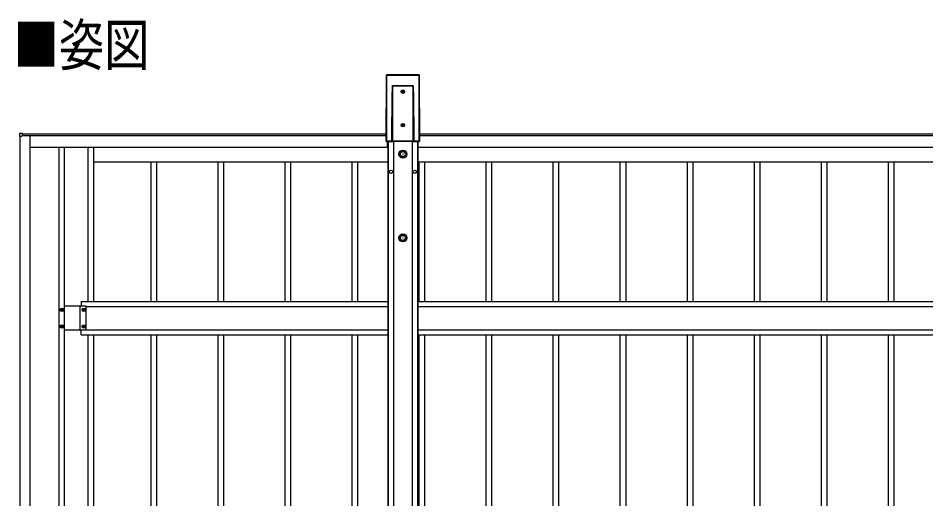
# Model space of a CAD drawing. Units: millimetres, scale not verified. Extents: x -10512 to 10512, y -7425 to 7425.
# Drawn here: x -3118 to -410, y 1962 to 3396 of the extents above; entities that cross this region are included whole.
import ezdxf
from ezdxf.enums import TextEntityAlignment as Align

# ---------------------------------------------------------------- set-up
doc = ezdxf.new("R2010")
doc.units = ezdxf.units.MM
doc.header["$LTSCALE"] = 30
doc.layers.add('0-2_USER1', color=3, linetype='Continuous')
doc.layers.add('0-4_YKK_A1', color=4, linetype='Continuous')
doc.styles.add('ＭＳ ゴシック', font='')
doc.styles.get('ＭＳ ゴシック').set_extended_font_data('MS Gothic')

msp = doc.modelspace()

# ---------------------------------------------------------------- linework, layer by layer
at = {"layer": '0-4_YKK_A1'}
for p, q in [((-2019.71, 3226.23), (-2020.34, 3029.09)), ((-2019.86, 3029.57), (-2019.23, 3225.75)), ((-2019.23, 3225.75), (-2019.71, 3226.23)), ((-2019.71, 3226.23), (-2019.71, 3226.23)), ((-2018.73, 3225.73), (-2019.36, 3029.54)), ((-1921.7, 3226.73), (-2019.21, 3226.73)), ((-2019.21, 3226.73), (-2018.73, 3226.25)), ((-1921.7, 3226.73), (-2019.21, 3226.73)), ((-2019.21, 3226.73), (-2019.21, 3226.73)), ((-2018.73, 3226.25), (-1922.18, 3226.25)), ((-2018.73, 3226.25), (-2018.73, 3225.73)), ((-1922.18, 3225.73), (-2018.73, 3225.73)), ((-1922.18, 3226.25), (-1921.7, 3226.73)), ((-1922.18, 3226.25), (-1922.18, 3225.73)), ((-1921.55, 3029.54), (-1922.18, 3225.73)), ((-1921.7, 3226.73), (-1921.7, 3226.73)), ((-1921.2, 3226.23), (-1921.68, 3225.75)), ((-1921.68, 3225.75), (-1921.05, 3029.57)), ((-1920.57, 3029.09), (-1921.2, 3226.23)), ((-1920.57, 3029.09), (-1921.2, 3226.23)), ((-1921.2, 3226.23), (-1921.2, 3226.23)), ((-2002.98, 3029.65), (-2002.51, 3176.44)), ((-2002.01, 3176.41), (-2002.48, 3029.63)), ((-2002.01, 3030.1), (-2002.01, 3176.41)), ((-2001.51, 3195.65), (-1939.4, 3195.65)), ((-1939.39, 3193.03), (-2001.51, 3193.03)), ((-2001.51, 3193.03), (-2001.51, 3030.1)), ((-1969.97, 3178.5), (-1969.97, 3179.46)), ((-1939.39, 3030.1), (-1939.39, 3193.03)), ((-1938.89, 3176.41), (-1938.89, 3030.1)), ((-1938.42, 3029.63), (-1938.89, 3176.41)), ((-1938.39, 3176.44), (-1937.92, 3029.65)), ((-1969.97, 3078.5), (-1969.97, 3079.46)), ((-3105.95, 3052.42), (-3113.48, 3051.96)), ((-3113.48, 3044.22), (-3107.77, 3044.22)), ((-3112.45, 535.19), (-3112.45, 3044.22)), ((-3107.77, 3044.22), (-3107.45, 3044.22)), ((-3107.45, 3044.22), (-3107.45, 3045.42)), ((-3082.45, 3045.41), (-3107.45, 3045.41)), ((-3106.95, 3045.41), (-3106.95, 3045.72)), ((-3105.95, 3051.92), (-3105.95, 3052.42)), ((-3105.95, 3046.02), (-3105.95, 3051.92)), ((-3105.95, 3050.91), (-2020.27, 3050.91)), ((-3105.95, 3045.91), (-2020.28, 3045.91)), ((-3103.95, 3045.89), (-2020.28, 3045.89)), ((-3103.95, 3045.89), (-3103.95, 3045.41)), ((-3082.45, 568.5), (-3082.45, 3045.41)), ((-1920.64, 3050.91), (1105.73, 3050.91)), ((-1920.62, 3045.91), (1105.72, 3045.91)), ((-1920.62, 3045.89), (1105.72, 3045.89)), ((-3082.45, 3010.91), (-2016.45, 3010.91)), ((-2997.45, 3010.91), (-2997.45, 568.5)), ((-2981.45, 3010.91), (-2981.45, 568.5)), ((-2910.45, 3010.91), (-2910.45, 2550.91)), ((-2893.45, 3010.91), (-2893.45, 2550.91)), ((-2020.34, 3029.09), (-2020.34, 3029.09)), ((-2019.36, 3029.07), (-2019.84, 3028.59)), ((-2019.84, 3028.59), (-1999.08, 3028.59)), ((-2019.84, 3028.59), (-1999.08, 3028.59)), ((-2019.84, 3028.59), (-2019.84, 3028.59)), ((-2019.36, 3029.54), (-2002.98, 3029.54)), ((-2019.36, 3029.54), (-2019.36, 3029.07)), ((-2002.04, 3029.07), (-2019.36, 3029.07)), ((-2016.45, 3010.91), (-2016.45, 3028.59)), ((-2016.45, 3010.91), (-2016.45, 3028.59)), ((-2016.45, 3025.91), (-2015.45, 3025.91)), ((-2015.45, 3028.59), (-2015.45, 935.48)), ((-2014.25, 3028.59), (-2014.25, 935.48)), ((-2002.48, 3029.63), (-2002.01, 3030.1)), ((-2001.51, 3029.6), (-2002.04, 3029.07)), ((-2001.51, 3030.1), (-1939.39, 3030.1)), ((-2001.51, 3030.1), (-2001.51, 3029.6)), ((-1939.39, 3029.6), (-2001.51, 3029.6)), ((-1999.08, 3028.59), (-1998.83, 3029.48)), ((-1998.83, 3029.48), (-1941.95, 3029.48)), ((-1997.95, 3029.48), (-1997.95, 1053.64)), ((-1942.95, 3029.48), (-1942.95, 1053.64)), ((-1941.95, 3029.48), (-1941.7, 3028.59)), ((-1941.7, 3028.59), (-1921.07, 3028.59)), ((-1941.7, 3028.59), (-1921.07, 3028.59)), ((-1939.39, 3030.1), (-1939.39, 3029.6)), ((-1938.86, 3029.07), (-1939.39, 3029.6)), ((-1938.89, 3030.1), (-1938.42, 3029.63)), ((-1921.55, 3029.07), (-1938.86, 3029.07)), ((-1937.93, 3029.54), (-1921.55, 3029.54)), ((-1926.65, 3028.59), (-1926.65, 935.48)), ((-1925.45, 3028.59), (-1925.45, 935.48)), ((-1925.45, 3025.91), (-1924.45, 3025.91)), ((-1924.45, 3010.91), (-1924.45, 3028.59)), ((-1924.45, 3010.91), (-1924.45, 3028.59)), ((-1924.45, 3010.91), (1109.55, 3010.91)), ((-1921.55, 3029.07), (-1921.55, 3029.54)), ((-1921.07, 3028.59), (-1921.55, 3029.07)), ((-1921.07, 3028.59), (-1921.07, 3028.59)), ((-1921.05, 3029.57), (-1920.57, 3029.09)), ((-1920.57, 3029.09), (-1920.57, 3029.09)), ((-2893.45, 2967.91), (-2706.35, 2967.91)), ((-2721.45, 2550.91), (-2721.45, 2967.91)), ((-2721.45, 2967.91), (-2506.35, 2967.91)), ((-2704.45, 2550.91), (-2704.45, 2967.91)), ((-2521.45, 2550.91), (-2521.45, 2967.91)), ((-2521.45, 2967.91), (-2306.35, 2967.91)), ((-2504.45, 2550.91), (-2504.45, 2967.91)), ((-2321.45, 2550.91), (-2321.45, 2967.91)), ((-2321.45, 2967.91), (-2106.35, 2967.91)), ((-2304.45, 2550.91), (-2304.45, 2967.91)), ((-2121.45, 2550.91), (-2121.45, 2967.91)), ((-2121.45, 2967.91), (-2015.45, 2967.91)), ((-2104.45, 2550.91), (-2104.45, 2967.91)), ((-1925.45, 2967.91), (-1906.35, 2967.91)), ((-1921.45, 2550.91), (-1921.45, 2967.91)), ((-1921.45, 2967.91), (-1706.35, 2967.91)), ((-1904.45, 2550.91), (-1904.45, 2967.91)), ((-1721.45, 2550.91), (-1721.45, 2967.91)), ((-1721.45, 2967.91), (-1506.35, 2967.91)), ((-1704.45, 2550.91), (-1704.45, 2967.91)), ((-1521.45, 2550.91), (-1521.45, 2967.91)), ((-1521.45, 2967.91), (-1306.35, 2967.91)), ((-1504.45, 2550.91), (-1504.45, 2967.91)), ((-1321.45, 2550.91), (-1321.45, 2967.91)), ((-1321.45, 2967.91), (-1106.35, 2967.91)), ((-1304.45, 2550.91), (-1304.45, 2967.91)), ((-1121.45, 2550.91), (-1121.45, 2967.91)), ((-1121.45, 2967.91), (-906.35, 2967.91)), ((-1104.45, 2550.91), (-1104.45, 2967.91)), ((-921.45, 2550.91), (-921.45, 2967.91)), ((-921.45, 2967.91), (-706.35, 2967.91)), ((-904.45, 2550.91), (-904.45, 2967.91)), ((-721.45, 2550.91), (-721.45, 2967.91)), ((-721.45, 2967.91), (-506.35, 2967.91)), ((-704.45, 2550.91), (-704.45, 2967.91)), ((-521.45, 2550.91), (-521.45, 2967.91)), ((-521.45, 2967.91), (-306.35, 2967.91)), ((-504.45, 2550.91), (-504.45, 2967.91)), ((-2930.45, 2550.91), (-2930.45, 2536.41)), ((-2930.45, 2550.91), (-2015.45, 2550.91)), ((-1925.45, 2550.91), (1110.55, 2550.91)), ((-2988.93, 2527.35), (-2988.93, 2528.31)), ((-2915.45, 2536.41), (-2981.45, 2536.41)), ((-2915.45, 2536.41), (-2981.45, 2536.41)), ((-2932.95, 2465.41), (-2932.95, 2536.41)), ((-2932.95, 2465.41), (-2932.95, 2536.41)), ((-2922.93, 2527.35), (-2922.93, 2528.31)), ((-2915.45, 2465.41), (-2915.45, 2536.41)), ((-2915.45, 2465.41), (-2915.45, 2536.41)), ((-2915.45, 2535.91), (-2015.45, 2535.91)), ((-1925.45, 2535.91), (1110.55, 2535.91)), ((-2988.93, 2477.35), (-2988.93, 2478.31)), ((-2915.45, 2465.41), (-2981.45, 2465.41)), ((-2915.45, 2465.41), (-2981.45, 2465.41)), ((-2930.45, 2450.91), (-2930.45, 2465.41)), ((-2922.93, 2477.35), (-2922.93, 2478.31)), ((-2915.45, 2465.91), (-2015.45, 2465.91)), ((-1925.45, 2465.91), (1110.55, 2465.91)), ((-2930.45, 2450.91), (-2015.45, 2450.91)), ((-2910.45, 2450.91), (-2910.45, 1128.5)), ((-2893.45, 2450.91), (-2893.45, 1128.5)), ((-2721.45, 1128.5), (-2721.45, 2450.91)), ((-2704.45, 1128.5), (-2704.45, 2450.91)), ((-2521.45, 1128.5), (-2521.45, 2450.91)), ((-2504.45, 1128.5), (-2504.45, 2450.91)), ((-2321.45, 1128.5), (-2321.45, 2450.91)), ((-2304.45, 1128.5), (-2304.45, 2450.91)), ((-2121.45, 1128.5), (-2121.45, 2450.91)), ((-2104.45, 1128.5), (-2104.45, 2450.91)), ((-1925.45, 2450.91), (1110.55, 2450.91)), ((-1921.45, 1128.5), (-1921.45, 2450.91)), ((-1904.45, 1128.5), (-1904.45, 2450.91)), ((-1721.45, 1128.5), (-1721.45, 2450.91)), ((-1704.45, 1128.5), (-1704.45, 2450.91)), ((-1521.45, 1128.5), (-1521.45, 2450.91)), ((-1504.45, 1128.5), (-1504.45, 2450.91)), ((-1321.45, 1128.5), (-1321.45, 2450.91)), ((-1304.45, 1128.5), (-1304.45, 2450.91)), ((-1121.45, 1128.5), (-1121.45, 2450.91)), ((-1104.45, 1128.5), (-1104.45, 2450.91)), ((-921.45, 1128.5), (-921.45, 2450.91)), ((-904.45, 1128.5), (-904.45, 2450.91)), ((-721.45, 1128.5), (-721.45, 2450.91)), ((-704.45, 1128.5), (-704.45, 2450.91)), ((-521.45, 1128.5), (-521.45, 2450.91)), ((-504.45, 1128.5), (-504.45, 2450.91))]:
    msp.add_line(p, q, dxfattribs=at)
for points in [[(-2019.71, 3226.23), (-2020.34, 3029.09), (-2019.86, 3029.57)], [(-2001.88, 3193.06), (-2001.6, 3195.03), (-2001.52, 3195.6), (-2001.51, 3195.65)], [(-2001.51, 3193.03), (-2001.54, 3193.03), (-2001.56, 3193.03), (-2001.58, 3193.03), (-2001.61, 3193.03), (-2001.63, 3193.03), (-2001.65, 3193.03), (-2001.67, 3193.03), (-2001.69, 3193.03)], [(-1971.89, 3177.54), (-1972.85, 3177.54), (-1972.85, 3176.58), (-1971.89, 3176.58)], [(-1969.97, 3179.46), (-1970.93, 3179.46), (-1970.93, 3178.5)], [(-1970.93, 3175.62), (-1970.93, 3174.66), (-1969.97, 3174.66), (-1969.97, 3175.62)], [(-1969.01, 3176.58), (-1968.05, 3176.58), (-1968.05, 3177.54), (-1969.01, 3177.54)], [(-1939.21, 3193.03), (-1939.35, 3195.03), (-1939.39, 3195.6), (-1939.4, 3195.65)], [(-1939.39, 3193.03), (-1939.37, 3193.03), (-1939.35, 3193.03), (-1939.32, 3193.03), (-1939.3, 3193.03), (-1939.28, 3193.03), (-1939.26, 3193.03), (-1939.23, 3193.03), (-1939.21, 3193.03)], [(-1971.89, 3077.54), (-1972.85, 3077.54), (-1972.85, 3076.58), (-1971.89, 3076.58)], [(-1969.97, 3079.46), (-1970.93, 3079.46), (-1970.93, 3078.5)], [(-1970.93, 3075.62), (-1970.93, 3074.66), (-1969.97, 3074.66), (-1969.97, 3075.62)], [(-1969.01, 3076.58), (-1968.05, 3076.58), (-1968.05, 3077.54), (-1969.01, 3077.54)], [(-3113.95, 3051.46), (-3113.95, 3044.22), (-3113.48, 3044.22)], [(-3107.15, 3045.72), (-3105.95, 3045.72), (-3105.95, 3046.02)], [(-2001.51, 3030.1), (-2001.61, 3030.1), (-2001.7, 3030.1), (-2001.78, 3030.1), (-2001.86, 3030.1), (-2001.92, 3030.1), (-2001.97, 3030.1), (-2002, 3030.1), (-2002.01, 3030.1)], [(-1939.39, 3030.1), (-1939.3, 3030.1), (-1939.21, 3030.1), (-1939.12, 3030.1), (-1939.05, 3030.1), (-1938.99, 3030.1), (-1938.94, 3030.1), (-1938.91, 3030.1), (-1938.89, 3030.1)], [(-2989.89, 2525.43), (-2990.85, 2525.43), (-2990.85, 2526.39), (-2989.89, 2526.39)], [(-2988.93, 2528.31), (-2987.97, 2528.31), (-2987.97, 2527.35)], [(-2987.97, 2524.47), (-2987.97, 2523.51), (-2988.93, 2523.51), (-2988.93, 2524.47)], [(-2987.01, 2526.39), (-2986.05, 2526.39), (-2986.05, 2525.43), (-2987.01, 2525.43)], [(-2923.89, 2525.43), (-2924.85, 2525.43), (-2924.85, 2526.39), (-2923.89, 2526.39)], [(-2922.93, 2528.31), (-2921.97, 2528.31), (-2921.97, 2527.35)], [(-2921.97, 2524.47), (-2921.97, 2523.51), (-2922.93, 2523.51), (-2922.93, 2524.47)], [(-2921.01, 2526.39), (-2920.05, 2526.39), (-2920.05, 2525.43), (-2921.01, 2525.43)], [(-2989.89, 2475.43), (-2990.85, 2475.43), (-2990.85, 2476.39), (-2989.89, 2476.39)], [(-2988.93, 2478.31), (-2987.97, 2478.31), (-2987.97, 2477.35)], [(-2987.97, 2474.47), (-2987.97, 2473.51), (-2988.93, 2473.51), (-2988.93, 2474.47)], [(-2987.01, 2476.39), (-2986.05, 2476.39), (-2986.05, 2475.43), (-2987.01, 2475.43)], [(-2923.89, 2475.43), (-2924.85, 2475.43), (-2924.85, 2476.39), (-2923.89, 2476.39)], [(-2922.93, 2478.31), (-2921.97, 2478.31), (-2921.97, 2477.35)], [(-2921.97, 2474.47), (-2921.97, 2473.51), (-2922.93, 2473.51), (-2922.93, 2474.47)], [(-2921.01, 2476.39), (-2920.05, 2476.39), (-2920.05, 2475.43), (-2921.01, 2475.43)]]:
    msp.add_lwpolyline(points, dxfattribs=at)
for centre, radius in [((-1970.45, 3177.06), 5.3), ((-1970.45, 3077.06), 5.3), ((-1970.39, 2990.56), 12), ((-1970.39, 2990.56), 10.88), ((-1970.39, 2990.56), 7.48), ((-1970.39, 2990.56), 0.5), ((-2005.95, 2937.92), 5), ((-1934.95, 2937.92), 5), ((-1970.39, 2740.56), 12), ((-1970.39, 2740.56), 10.88), ((-1970.39, 2740.56), 7.48), ((-1970.39, 2740.56), 0.5), ((-2988.45, 2525.91), 5.3), ((-2922.45, 2525.91), 5.3), ((-2988.45, 2475.91), 5.3), ((-2922.45, 2475.91), 5.3)]:
    msp.add_circle(centre, radius, dxfattribs=at)
for centre, radius, start, end in [((-2019.21, 3226.23), 0.5, 90, 179.81634), ((-2019.21, 3226.23), 0.501, 90.24971, 179.75029), ((-2018.73, 3225.75), 0.501, 90.24971, 179.75029), ((-2018.83, 3228.48), 2.76, 261.80183, 272.1952), ((-1922.18, 3225.75), 0.501, 0.24971, 89.75029), ((-1922.07, 3228.48), 2.76, 267.8048, 278.19817), ((-1921.7, 3226.23), 0.5, 0.18366, 90), ((-1921.7, 3226.23), 0.501, 0.24971, 89.75029), ((-2002.41, 3173.68), 2.76, 81.80183, 92.1952), ((-2003.08, 3184.05), 9.09, 81.20266, 82.35702), ((-1560.14, 3163.06), 442.57, 175.77814, 176.1178), ((-1971.89, 3178.5), 0.96, 270, 0), ((-1971.89, 3175.62), 0.96, 0, 90), ((-1969.01, 3178.5), 0.96, 180, 270), ((-1969.01, 3175.62), 0.96, 90, 180), ((-2238.13, 3152.06), 301.89, 7.80423, 8.30085), ((-1937.82, 3184.05), 9.09, 97.64298, 98.79734), ((-1938.5, 3173.68), 2.76, 87.8048, 98.19817), ((-1971.89, 3078.5), 0.96, 270, 0), ((-1971.89, 3075.62), 0.96, 0, 90), ((-1969.01, 3078.5), 0.96, 180, 270), ((-1969.01, 3075.62), 0.96, 90, 180), ((-3113.45, 3051.46), 0.5, 93.5, 180), ((-3107.15, 3045.42), 0.3, 90, 180), ((-2019.84, 3029.09), 0.5, 179.81634, 270), ((-2019.84, 3029.09), 0.501, 180.24971, 269.75029), ((-2019.36, 3029.57), 0.501, 180.24971, 269.75029), ((-2019.46, 3032.3), 2.76, 261.80183, 272.1952), ((-2002.88, 3026.9), 2.76, 81.80183, 92.1952), ((-2002.57, 3026.78), 2.79, 88.18282, 98.39155), ((-2001.51, 3030.1), 0.501, 180.24971, 269.75029), ((-1939.39, 3030.1), 0.501, 270.24971, 359.75029), ((-1938.34, 3026.78), 2.79, 81.60845, 91.81718), ((-1938.03, 3026.9), 2.76, 87.8048, 98.19817), ((-1921.44, 3032.3), 2.76, 267.8048, 278.19817), ((-1921.55, 3029.57), 0.501, 270.24971, 359.75029), ((-1921.07, 3029.09), 0.5, 270, 0.18366), ((-1921.07, 3029.09), 0.501, 270.24971, 359.75029), ((-2989.89, 2527.35), 0.96, 270, 0), ((-2989.89, 2524.47), 0.96, 0, 90), ((-2987.01, 2527.35), 0.96, 180, 270), ((-2987.01, 2524.47), 0.96, 90, 180), ((-2923.89, 2527.35), 0.96, 270, 0), ((-2923.89, 2524.47), 0.96, 0, 90), ((-2921.01, 2527.35), 0.96, 180, 270), ((-2921.01, 2524.47), 0.96, 90, 180), ((-2989.89, 2477.35), 0.96, 270, 0), ((-2989.89, 2474.47), 0.96, 0, 90), ((-2987.01, 2477.35), 0.96, 180, 270), ((-2987.01, 2474.47), 0.96, 90, 180), ((-2923.89, 2477.35), 0.96, 270, 0), ((-2923.89, 2474.47), 0.96, 0, 90), ((-2921.01, 2477.35), 0.96, 180, 270), ((-2921.01, 2474.47), 0.96, 90, 180)]:
    msp.add_arc(centre, radius, start, end, dxfattribs=at)
for centre, major_axis, ratio, start_param, end_param in [((-2001.51, 3175.27), (0, -19.08), 0.052413, 3.5123474, 4.6513024), ((-2001.51, 3175.25), (0, -19.08), 0.026207, 3.5123474, 4.6513024), ((-1998.42, 3193.03), (0, -50), 0.061774, 4.6600291, 4.7123946), ((-1942.48, 3193.03), (0, -50), 0.061774, 1.5707907, 1.6231562), ((-1939.39, 3175.25), (0, -19.08), 0.026207, 1.6318829, 2.7708379), ((-1939.39, 3175.27), (0, -19.08), 0.052413, 1.6318829, 2.7708379), ((-2001.98, 3029.66), (-0.543, -0.848), 0.992387, 5.2824884, 5.3922079), ((-2002.04, 3029.57), (0.941, -0.042), 0.529688, 3.2789358, 4.7362857), ((-2001.98, 3029.63), (-0.293, -0.417), 0.981557, 5.3232786, 5.4329981), ((-2002.04, 3029.57), (0.185, -0.478), 0.839234, 4.3937254, 5.8510754), ((-1938.86, 3029.57), (-0.185, -0.478), 0.839234, 0.4321099, 1.8894599), ((-1938.86, 3029.57), (0.941, 0.042), 0.529688, 4.6884922, 6.1458421), ((-1938.93, 3029.63), (0.293, -0.417), 0.981557, 0.8501872, 0.9599067), ((-1938.93, 3029.66), (0.543, -0.848), 0.992387, 0.8909775, 1.0006969)]:
    msp.add_ellipse(centre, major_axis=major_axis, ratio=ratio, start_param=start_param, end_param=end_param, dxfattribs=at)

# ---------------------------------------------------------------- texts
at = {"layer": '0-2_USER1', "style": 'ＭＳ ゴシック', "width": 0.8}
msp.add_text('■姿図', height=123.8, dxfattribs=at).set_placement((-3131.96, 3217.39), align=Align.BOTTOM_LEFT)

doc.saveas('drawing.dxf')
